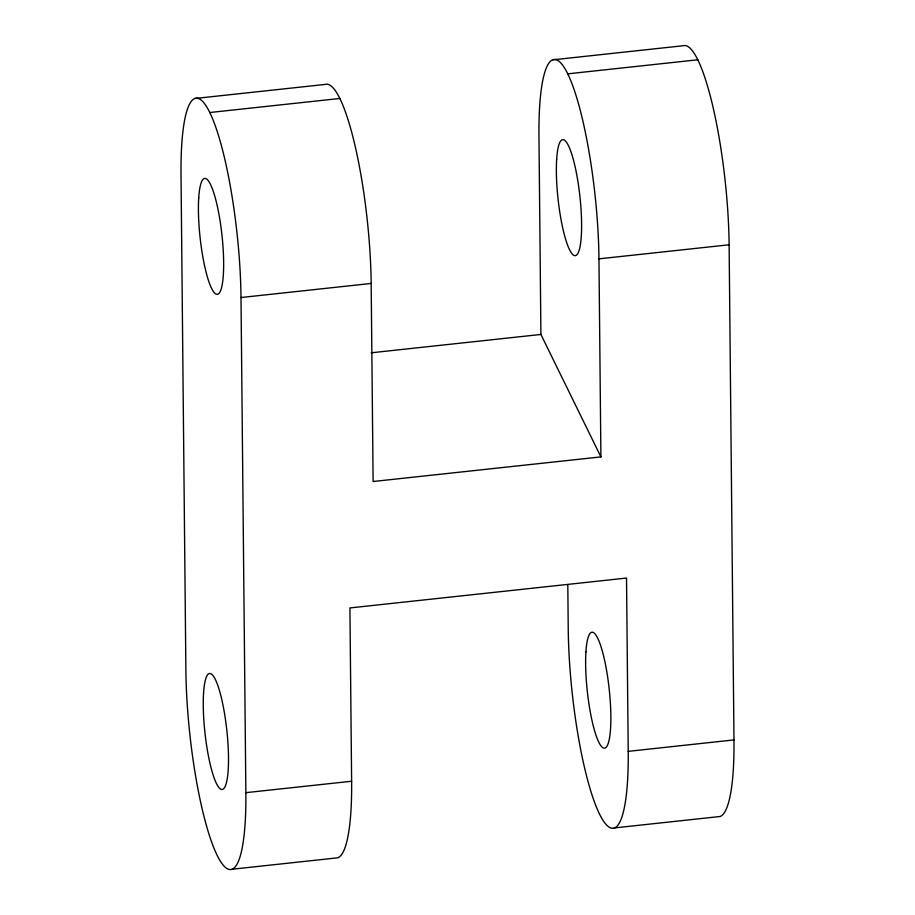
<?xml version="1.0" encoding="UTF-8"?>
<svg xmlns="http://www.w3.org/2000/svg" width="915" height="915" viewBox="0 0 915 915"><rect width="100%" height="100%" fill="white"/><g stroke="black" fill="none" stroke-linecap="round" stroke-linejoin="round"><path stroke-width="1.37" d="M194.964 98.488L325.134 84.432A138.874 26.203 83.8 0 1 371.17 283.456L373.114 481.507L600.903 456.905L598.959 258.842A138.874 26.203 83.8 0 0 567.758 73.841L697.916 59.772M552.923 59.818L683.082 45.75A138.874 26.203 83.8 0 1 729.118 244.785L733.979 739.915A138.874 26.203 83.8 0 1 720.036 816.512L614.274 827.938M209.798 112.522A138.874 26.203 83.8 0 1 241 297.524L245.861 792.664A138.874 26.203 83.8 0 1 217.084 855.228A138.874 26.203 83.8 0 1 185.882 670.215L181.021 175.085A138.874 26.203 83.8 0 1 209.798 112.522L339.968 98.454M241 297.524L371.17 283.456M598.959 258.842L729.118 244.785M371.135 352.801L540.914 334.455L600.903 456.905M245.861 792.664L351.623 781.238L349.919 607.937L626.523 578.051L628.216 751.352A138.874 26.203 83.8 0 1 599.439 813.915A138.874 26.203 83.8 0 1 568.238 628.902L567.803 584.868M628.216 751.352L733.979 739.915M231.918 869.25L337.669 857.824A138.874 26.203 83.8 0 0 351.623 781.238M540.914 334.455L538.969 136.404A138.874 26.203 83.8 0 1 567.758 73.841M556.663 159.336A58.331 11.003 83.8 0 0 572.721 254.496A58.331 11.003 83.8 0 0 577.514 179.043A58.331 11.003 83.8 0 0 556.663 159.336M198.715 198.006A58.331 11.003 83.8 0 0 214.762 293.177A58.331 11.003 83.8 0 0 219.554 217.724A58.331 11.003 83.8 0 0 198.715 198.006M203.565 693.147A58.331 11.003 83.8 0 0 219.623 788.307A58.331 11.003 83.8 0 0 224.415 712.854A58.331 11.003 83.8 0 0 203.565 693.147M585.932 651.835A58.331 11.003 83.8 0 0 601.979 746.995A58.331 11.003 83.8 0 0 606.771 671.541A58.331 11.003 83.8 0 0 585.932 651.835"/></g></svg>
